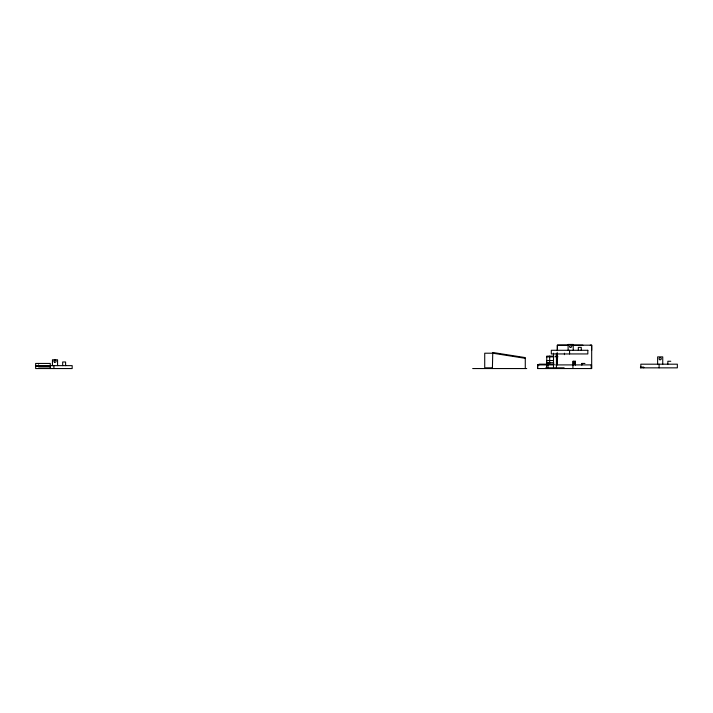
<?xml version="1.0" encoding="UTF-8"?>
<svg xmlns="http://www.w3.org/2000/svg" width="713" height="713" viewBox="0 0 713 713"><rect width="100%" height="100%" fill="white"/><g stroke="black" fill="none" stroke-linecap="round" stroke-linejoin="round"><path stroke-width="1.07" d="M557.352 350.306L557.352 345.172L568.466 345.172L557.352 345.172L557.352 350.653M591.683 350.306L591.683 345.19L590.221 345.172M572.548 345.172L591.683 345.19L591.683 368.55L537.62 368.55L537.629 364.904L554.126 364.904M537.62 366.366L537.629 364.904L537.62 368.55M492.398 368.55L492.763 352.48L525.276 357.596L525.276 368.55M557.539 356.865L557.352 364.904L557.352 352.846M575.07 363.265L575.026 363.363M573.662 362.445C574.277 365.894 574.402 360.252 573.662 363.71M572.913 345.181L582.922 345.19M553.698 356.135L546.755 356.135L546.755 364.174M555.703 356.135L557.718 356.135L557.718 356.865L555.703 356.865M546.755 356.865L554.063 356.865M553.475 360.52L546.541 360.52L546.541 368.55M670.773 361.268L667.849 361.268L667.849 364.191M546.541 362.712L553.698 362.712M584.954 363.443L581.701 363.443L581.701 364.904M554.126 364.174L539.081 364.174L539.081 364.904M555.739 364.904L591.532 364.904L591.532 368.55M35.65 365.635L72.173 365.635L72.173 368.55L35.65 368.55L35.65 363.443L50.258 363.443L50.258 368.55M35.65 366.366L50.258 366.366M50.258 366.945L38.573 366.945L38.573 365.635M492.407 367.828L484.724 367.828L484.724 353.211L492.763 353.211L525.276 358.327M472.674 368.55L526.729 368.55M557.352 353.434L557.352 356.562M557.352 356.865L557.361 364.174M662.742 364.191L662.742 356.883L657.627 356.883L657.627 364.191M659.088 364.191L659.088 367.846M643.741 367.846L643.741 367.115L640.488 367.115L640.488 367.846L677.35 367.846L677.35 364.191L640.827 364.191L640.827 367.846M591.193 364.904L591.193 368.55M582.031 363.443L582.031 364.904M581.264 350.288L581.264 347.365L578.341 347.365L578.341 350.288M575.453 364.904L575.453 361.25L572.931 361.25L572.931 368.55M575.124 361.25L575.124 364.904M573.225 350.288L573.225 344.45L568.109 344.45L568.109 350.288M573.261 361.25L573.261 364.904M569.571 350.288L569.571 353.942M564.455 353.211L564.455 354.655M564.09 368.55L564.09 367.828L545.828 367.828L545.828 368.55M557.156 353.211L557.156 353.942M556.764 360.52L556.764 362.712M556.425 353.211L556.425 367.828M553.502 353.211L553.502 367.828M549.678 356.135L549.678 364.174M547.994 362.712L547.994 368.55M65.605 365.635L65.605 361.981L62.682 361.981L62.682 365.635M57.566 365.635L57.566 359.789L52.45 359.789L52.45 365.635M53.912 365.635L53.912 368.55M38.573 363.443L38.573 364.174M587.833 350.288L551.309 350.288L551.309 353.942L587.833 353.942L587.833 350.288M659.632 359.664A1.096 1.096 0 0 0 661.281 358.71A1.096 1.096 0 0 0 659.632 357.766A1.096 1.096 0 0 0 659.632 359.664M54.464 362.195A1.096 1.096 0 0 0 56.104 361.25A1.096 1.096 0 0 0 54.464 360.297A1.096 1.096 0 0 0 54.464 362.195M570.124 347.222A1.096 1.096 0 0 0 571.764 346.268A1.096 1.096 0 0 0 570.124 345.324A1.096 1.096 0 0 0 570.124 347.222"/></g></svg>
